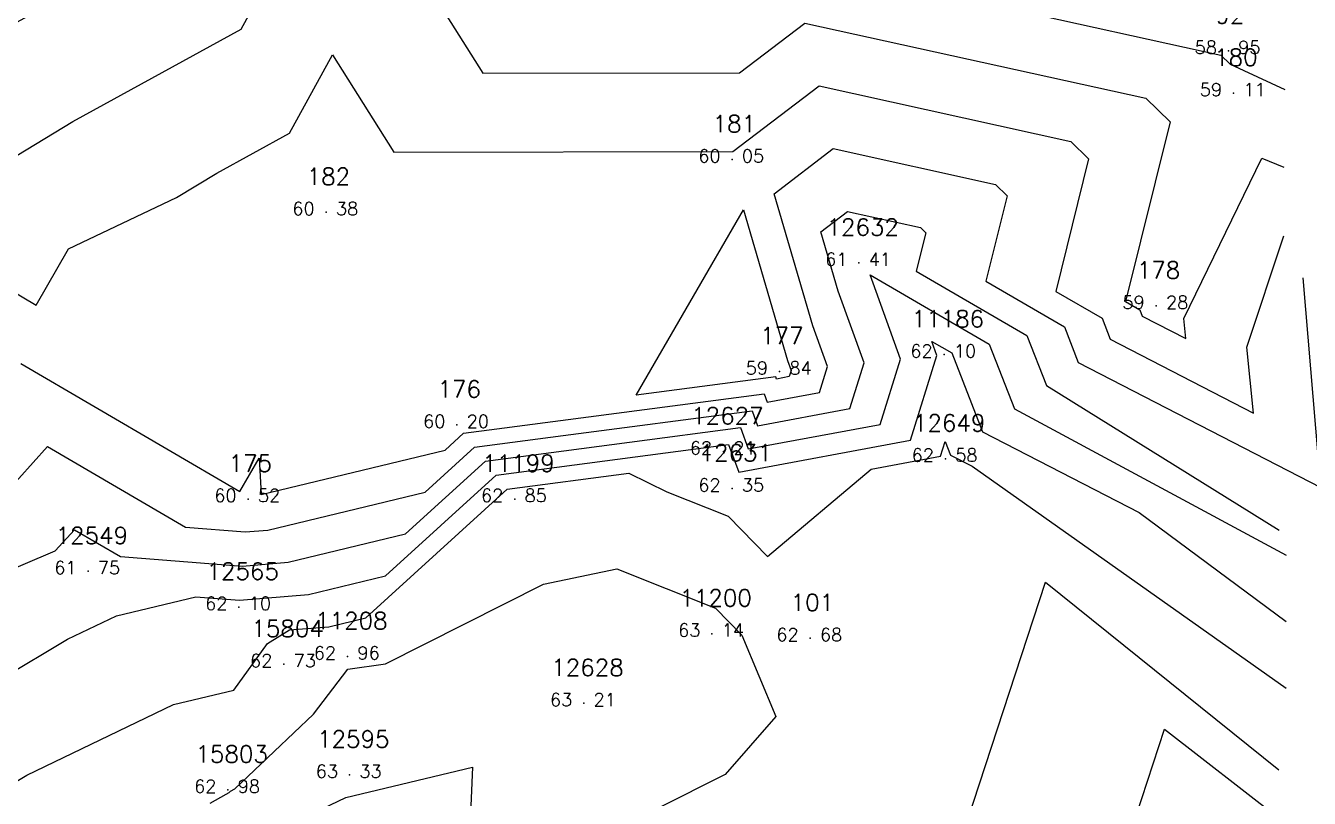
# Model space of a CAD drawing. Header units: millimetres. Extents: x 1412565 to 1412813, y 4931476 to 4931699.
# Drawn here: x 1412687.69 to 1412707.42, y 4931560.96 to 4931572.84 of the extents above; entities that cross this region are included whole.
import ezdxf
from ezdxf.enums import TextEntityAlignment as Align

# ---------------------------------------------------------------- set-up
doc = ezdxf.new("R2010")
doc.units = ezdxf.units.MM
for name, color, linetype in [('CIVIL', 50, 'Continuous'), ('CIVIL-DRAW', 80, 'Continuous'), ('CIVIL-NONAME', 130, 'Continuous'), ('CIVIL-TEXT', 240, 'Continuous'), ('CIVIL-Z', 50, 'Continuous'), ('Tcontours0', 7, 'Continuous'), ('Tcontours1', 7, 'Continuous'), ('Tcontours2', 7, 'Continuous')]:
    doc.layers.add(name, color=color, linetype=linetype)
doc.styles.add('CIVILCADMAIN', font='TXT.SHX')
doc.styles.get("Standard").update_dxf_attribs({"font": 'arial.ttf'})

# ---------------------------------------------------------------- blocks, each defined once
blk = doc.blocks.new('CIVIL-ZZ')
at = {"layer": 'CIVIL-DRAW'}
blk.add_point((0, 0), dxfattribs=at)
at = {"layer": 'CIVIL-NONAME'}
blk.add_attdef('NAME', text='', height=1.8, dxfattribs=at).set_placement((0, 2.1), align=Align.CENTER)
at = {"layer": 'CIVIL-TEXT', "flags": 8}
blk.add_attdef('TEXT', text='', height=2, dxfattribs=at).set_placement((0.2, -3.3), align=Align.CENTER)
at = {"layer": 'CIVIL-Z'}
blk.add_attdef('Z1', text='', height=1.6, dxfattribs=at).set_placement((-0.75, -0.225), align=Align.RIGHT)
blk.add_attdef('Z2', (0.75, -0.225), '', height=1.6, dxfattribs=at)

msp = doc.modelspace()

# ---------------------------------------------------------------- linework, layer by layer
at = {"layer": 'Tcontours0', "elevation": 60}
for points in [[(1412687.199, 4931568.923), (1412687.852, 4931568.542), (1412688.35, 4931569.408), (1412690.007, 4931570.197), (1412690.629, 4931570.571), (1412691.746, 4931571.185), (1412692.405, 4931572.391), (1412693.35, 4931570.892), (1412698.56, 4931570.901), (1412699.886, 4931571.912), (1412703.756, 4931571.059), (1412704.031, 4931570.79), (1412703.525, 4931568.753), (1412704.238, 4931568.339), (1412704.363, 4931568.017), (1412706.563, 4931566.882), (1412706.463, 4931567.896), (1412707.03, 4931569.606)], [(1412697.076, 4931567.156), (1412698.724, 4931570.004), (1412699.404, 4931567.69), (1412699.459, 4931567.538), (1412699.429, 4931567.442), (1412699.233, 4931567.405), (1412699.222, 4931567.437), (1412697.076, 4931567.156)]]:
    msp.add_lwpolyline(points, dxfattribs=at)
at = {"layer": 'Tcontours1'}
for points, elevation in [([(1412668.794, 4931573.965), (1412669.546, 4931573.412), (1412670.309, 4931572.446), (1412670.826, 4931572.047), (1412672.649, 4931572.013), (1412673.017, 4931572.677), (1412672.662, 4931573.631), (1412675.158, 4931574.481), (1412678.69, 4931573.419), (1412682.429, 4931571.319), (1412683.858, 4931570.847), (1412684.936, 4931571.389), (1412686.206, 4931572.153), (1412690.262, 4931574.383), (1412692.655, 4931578.762), (1412696.088, 4931573.318), (1412698.769, 4931573.323), (1412699.451, 4931573.843), (1412706.065, 4931572.384), (1412706.205, 4931572.247), (1412707.048, 4931571.855)], 59), ([(1412687.139, 4931565.386), (1412688.028, 4931566.367), (1412690.15, 4931565.127), (1412691.067, 4931565.056), (1412691.411, 4931565.084), (1412693.833, 4931565.668), (1412694.589, 4931566.356), (1412695.952, 4931566.537), (1412698.859, 4931566.918), (1412698.943, 4931566.688), (1412700.36, 4931566.953), (1412700.579, 4931567.653), (1412700.181, 4931568.754), (1412699.912, 4931569.669), (1412700.322, 4931569.982), (1412701.447, 4931569.733), (1412701.527, 4931569.655), (1412701.38, 4931569.063), (1412703.082, 4931568.073), (1412703.381, 4931567.305), (1412706.962, 4931565.08)], 61), ([(1412684.289, 4931560.988), (1412688.336, 4931563.404), (1412689.087, 4931563.767), (1412690.307, 4931564.057), (1412690.979, 4931564.005), (1412692.038, 4931564.092), (1412693.224, 4931564.378), (1412694.925, 4931565.926), (1412697.992, 4931566.333), (1412698.496, 4931566.399), (1412698.652, 4931565.971), (1412701.29, 4931566.464), (1412701.698, 4931567.768), (1412701.62, 4931567.984), (1412701.926, 4931567.807), (1412702.399, 4931566.593), (1412704.805, 4931565.351), (1412707.069, 4931563.675)], 62), ([(1412690.529, 4931560.887), (1412690.771, 4931561.024), (1412690.818, 4931561.051), (1412690.839, 4931561.071), (1412690.907, 4931561.103), (1412692.114, 4931562.255), (1412692.643, 4931562.943), (1412693.221, 4931563.025), (1412695.652, 4931564.252), (1412696.777, 4931564.489), (1412698.295, 4931563.885), (1412698.7, 4931563.469), (1412699.22, 4931562.219), (1412698.446, 4931561.327), (1412697.413, 4931560.806)], 63), ([(1412701.986, 4931560.054), (1412703.366, 4931564.283), (1412706.956, 4931561.395)], 63)]:
    msp.add_lwpolyline(points, dxfattribs=dict(at, elevation=elevation))
at = {"layer": 'Tcontours2'}
for points, elevation in [([(1412686.976, 4931570.495), (1412688.418, 4931571.362), (1412691.004, 4931572.784), (1412692.53, 4931575.576), (1412694.719, 4931572.105), (1412698.665, 4931572.112), (1412699.669, 4931572.878), (1412704.91, 4931571.721), (1412705.283, 4931571.357), (1412704.598, 4931568.598), (1412704.816, 4931568.471), (1412704.854, 4931568.373), (1412705.526, 4931568.026), (1412705.496, 4931568.336), (1412706.694, 4931570.799), (1412707.03, 4931570.66)], 59.5), ([(1412687.614, 4931567.645), (1412690.985, 4931565.675), (1412691.281, 4931566.19), (1412691.311, 4931565.631), (1412694.137, 4931566.313), (1412694.421, 4931566.571), (1412694.932, 4931566.639), (1412699.041, 4931567.177), (1412699.088, 4931567.047), (1412699.894, 4931567.197), (1412700.019, 4931567.596), (1412699.793, 4931568.222), (1412699.195, 4931570.254), (1412700.104, 4931570.947), (1412702.601, 4931570.396), (1412702.779, 4931570.223), (1412702.452, 4931568.908), (1412703.66, 4931568.206), (1412703.872, 4931567.661), (1412707.6, 4931565.737), (1412707.33, 4931568.96)], 60.5), ([(1412686.733, 4931564.164), (1412688.146, 4931564.762), (1412688.443, 4931565.089), (1412689.15, 4931564.676), (1412691.023, 4931564.53), (1412691.725, 4931564.588), (1412693.529, 4931565.023), (1412694.757, 4931566.141), (1412696.972, 4931566.435), (1412698.678, 4931566.658), (1412698.797, 4931566.33), (1412700.825, 4931566.708), (1412701.138, 4931567.711), (1412700.671, 4931569.006), (1412702.504, 4931567.94), (1412702.89, 4931566.949), (1412707.069, 4931564.696)], 61.5), ([(1412685.242, 4931559.84), (1412687.709, 4931561.313), (1412689.961, 4931562.401), (1412690.893, 4931562.623), (1412691.408, 4931563.341), (1412691.747, 4931563.547), (1412692.352, 4931563.596), (1412692.92, 4931563.733), (1412695.092, 4931565.711), (1412696.965, 4931565.959), (1412697.548, 4931565.672), (1412698.491, 4931565.297), (1412699.095, 4931564.675), (1412700.689, 4931566.02), (1412701.756, 4931566.219), (1412701.827, 4931566.447), (1412701.909, 4931566.237), (1412702.24, 4931566.066), (1412707.069, 4931562.654)], 62.5), ([(1412686.456, 4931557.525), (1412687.879, 4931557.844), (1412688.513, 4931558.513), (1412690.043, 4931559.377), (1412691.272, 4931560.074), (1412691.81, 4931560.588), (1412692.611, 4931560.97), (1412694.557, 4931561.437), (1412694.468, 4931559.295), (1412699.54, 4931555.551), (1412700.073, 4931555.569), (1412700.377, 4931555.508), (1412700.719, 4931555.606), (1412701.522, 4931555.951), (1412702.005, 4931556.318), (1412702.223, 4931556.569), (1412702.024, 4931559.241), (1412704.405, 4931559.127), (1412704.498, 4931559.889), (1412705.195, 4931562.024), (1412706.967, 4931560.65)], 63.5)]:
    msp.add_lwpolyline(points, dxfattribs=dict(at, elevation=elevation))

# ---------------------------------------------------------------- block references
at = {"layer": 'CIVIL'}
ref = msp.add_blockref('CIVIL-ZZ', (1412706.18, 4931572.45, 58.95), dxfattribs=dict(at, xscale=0.2, yscale=0.2))
ref.add_attrib('Z2', '95', (1412706.33, 4931572.405), dxfattribs={"layer": 'CIVIL-Z', "height": 0.2, "style": 'CIVILCADMAIN'})
ref.add_attrib('Z1', '58', (1412705.66, 4931572.405), dxfattribs={"layer": 'CIVIL-Z', "height": 0.2, "style": 'CIVILCADMAIN'})
ref.add_attrib('NAME', '92', (1412705.98, 4931572.87), dxfattribs={"layer": 'CIVIL-NONAME', "height": 0.26, "style": 'CIVILCADMAIN'})
ref = msp.add_blockref('CIVIL-ZZ', (1412706.26, 4931571.8, 59.11), dxfattribs=dict(at, xscale=0.2, yscale=0.2))
ref.add_attrib('Z2', '11', (1412706.41, 4931571.755), dxfattribs={"layer": 'CIVIL-Z', "height": 0.2, "style": 'CIVILCADMAIN'})
ref.add_attrib('Z1', '59', (1412705.74, 4931571.755), dxfattribs={"layer": 'CIVIL-Z', "height": 0.2, "style": 'CIVILCADMAIN'})
ref.add_attrib('NAME', '180', (1412705.96, 4931572.22), dxfattribs={"layer": 'CIVIL-NONAME', "height": 0.26, "style": 'CIVILCADMAIN'})
ref = msp.add_blockref('CIVIL-ZZ', (1412698.55, 4931570.78, 60.05), dxfattribs=dict(at, xscale=0.2, yscale=0.2))
ref.add_attrib('Z2', '05', (1412698.7, 4931570.735), dxfattribs={"layer": 'CIVIL-Z', "height": 0.2, "style": 'CIVILCADMAIN'})
ref.add_attrib('Z1', '60', (1412698.03, 4931570.735), dxfattribs={"layer": 'CIVIL-Z', "height": 0.2, "style": 'CIVILCADMAIN'})
ref.add_attrib('NAME', '181', (1412698.25, 4931571.2), dxfattribs={"layer": 'CIVIL-NONAME', "height": 0.26, "style": 'CIVILCADMAIN'})
ref = msp.add_blockref('CIVIL-ZZ', (1412692.31, 4931569.97, 60.38), dxfattribs=dict(at, xscale=0.2, yscale=0.2))
ref.add_attrib('Z2', '38', (1412692.46, 4931569.925), dxfattribs={"layer": 'CIVIL-Z', "height": 0.2, "style": 'CIVILCADMAIN'})
ref.add_attrib('Z1', '60', (1412691.79, 4931569.925), dxfattribs={"layer": 'CIVIL-Z', "height": 0.2, "style": 'CIVILCADMAIN'})
ref.add_attrib('NAME', '182', (1412692.01, 4931570.39), dxfattribs={"layer": 'CIVIL-NONAME', "height": 0.26, "style": 'CIVILCADMAIN'})
ref = msp.add_blockref('CIVIL-ZZ', (1412700.5, 4931569.19, 61.41), dxfattribs=dict(at, xscale=0.2, yscale=0.2))
ref.add_attrib('Z2', '41', (1412700.65, 4931569.145), dxfattribs={"layer": 'CIVIL-Z', "height": 0.2, "style": 'CIVILCADMAIN'})
ref.add_attrib('Z1', '61', (1412699.98, 4931569.145), dxfattribs={"layer": 'CIVIL-Z', "height": 0.2, "style": 'CIVILCADMAIN'})
ref.add_attrib('NAME', '12632', (1412700, 4931569.61), dxfattribs={"layer": 'CIVIL-NONAME', "height": 0.26, "style": 'CIVILCADMAIN'})
ref = msp.add_blockref('CIVIL-ZZ', (1412705.07, 4931568.53, 59.28), dxfattribs=dict(at, xscale=0.2, yscale=0.2))
ref.add_attrib('Z2', '28', (1412705.22, 4931568.485), dxfattribs={"layer": 'CIVIL-Z', "height": 0.2, "style": 'CIVILCADMAIN'})
ref.add_attrib('Z1', '59', (1412704.55, 4931568.485), dxfattribs={"layer": 'CIVIL-Z', "height": 0.2, "style": 'CIVILCADMAIN'})
ref.add_attrib('NAME', '178', (1412704.77, 4931568.95), dxfattribs={"layer": 'CIVIL-NONAME', "height": 0.26, "style": 'CIVILCADMAIN'})
ref = msp.add_blockref('CIVIL-ZZ', (1412701.81, 4931567.78, 62.1), dxfattribs=dict(at, xscale=0.2, yscale=0.2))
ref.add_attrib('Z2', '10', (1412701.96, 4931567.735), dxfattribs={"layer": 'CIVIL-Z', "height": 0.2, "style": 'CIVILCADMAIN'})
ref.add_attrib('Z1', '62', (1412701.29, 4931567.735), dxfattribs={"layer": 'CIVIL-Z', "height": 0.2, "style": 'CIVILCADMAIN'})
ref.add_attrib('NAME', '11186', (1412701.31, 4931568.2), dxfattribs={"layer": 'CIVIL-NONAME', "height": 0.26, "style": 'CIVILCADMAIN'})
ref = msp.add_blockref('CIVIL-ZZ', (1412699.28, 4931567.52, 59.84), dxfattribs=dict(at, xscale=0.2, yscale=0.2))
ref.add_attrib('Z2', '84', (1412699.43, 4931567.475), dxfattribs={"layer": 'CIVIL-Z', "height": 0.2, "style": 'CIVILCADMAIN'})
ref.add_attrib('Z1', '59', (1412698.76, 4931567.475), dxfattribs={"layer": 'CIVIL-Z', "height": 0.2, "style": 'CIVILCADMAIN'})
ref.add_attrib('NAME', '177', (1412698.98, 4931567.94), dxfattribs={"layer": 'CIVIL-NONAME', "height": 0.26, "style": 'CIVILCADMAIN'})
ref = msp.add_blockref('CIVIL-ZZ', (1412694.32, 4931566.7, 60.2), dxfattribs=dict(at, xscale=0.2, yscale=0.2))
ref.add_attrib('Z2', '20', (1412694.47, 4931566.655), dxfattribs={"layer": 'CIVIL-Z', "height": 0.2, "style": 'CIVILCADMAIN'})
ref.add_attrib('Z1', '60', (1412693.8, 4931566.655), dxfattribs={"layer": 'CIVIL-Z', "height": 0.2, "style": 'CIVILCADMAIN'})
ref.add_attrib('NAME', '176', (1412694.02, 4931567.12), dxfattribs={"layer": 'CIVIL-NONAME', "height": 0.26, "style": 'CIVILCADMAIN'})
ref = msp.add_blockref('CIVIL-ZZ', (1412698.42, 4931566.29, 62.21), dxfattribs=dict(at, xscale=0.2, yscale=0.2))
ref.add_attrib('Z2', '21', (1412698.57, 4931566.245), dxfattribs={"layer": 'CIVIL-Z', "height": 0.2, "style": 'CIVILCADMAIN'})
ref.add_attrib('Z1', '62', (1412697.9, 4931566.245), dxfattribs={"layer": 'CIVIL-Z', "height": 0.2, "style": 'CIVILCADMAIN'})
ref.add_attrib('NAME', '12627', (1412697.92, 4931566.71), dxfattribs={"layer": 'CIVIL-NONAME', "height": 0.26, "style": 'CIVILCADMAIN'})
ref = msp.add_blockref('CIVIL-ZZ', (1412701.83, 4931566.18, 62.58), dxfattribs=dict(at, xscale=0.2, yscale=0.2))
ref.add_attrib('Z2', '58', (1412701.98, 4931566.135), dxfattribs={"layer": 'CIVIL-Z', "height": 0.2, "style": 'CIVILCADMAIN'})
ref.add_attrib('Z1', '62', (1412701.31, 4931566.135), dxfattribs={"layer": 'CIVIL-Z', "height": 0.2, "style": 'CIVILCADMAIN'})
ref.add_attrib('NAME', '12649', (1412701.33, 4931566.6), dxfattribs={"layer": 'CIVIL-NONAME', "height": 0.26, "style": 'CIVILCADMAIN'})
ref = msp.add_blockref('CIVIL-ZZ', (1412691.11, 4931565.56, 60.52), dxfattribs=dict(at, xscale=0.2, yscale=0.2))
ref.add_attrib('Z2', '52', (1412691.26, 4931565.515), dxfattribs={"layer": 'CIVIL-Z', "height": 0.2, "style": 'CIVILCADMAIN'})
ref.add_attrib('Z1', '60', (1412690.59, 4931565.515), dxfattribs={"layer": 'CIVIL-Z', "height": 0.2, "style": 'CIVILCADMAIN'})
ref.add_attrib('NAME', '175', (1412690.81, 4931565.98), dxfattribs={"layer": 'CIVIL-NONAME', "height": 0.26, "style": 'CIVILCADMAIN'})
ref = msp.add_blockref('CIVIL-ZZ', (1412695.21, 4931565.56, 62.85), dxfattribs=dict(at, xscale=0.2, yscale=0.2))
ref.add_attrib('Z2', '85', (1412695.36, 4931565.515), dxfattribs={"layer": 'CIVIL-Z', "height": 0.2, "style": 'CIVILCADMAIN'})
ref.add_attrib('Z1', '62', (1412694.69, 4931565.515), dxfattribs={"layer": 'CIVIL-Z', "height": 0.2, "style": 'CIVILCADMAIN'})
ref.add_attrib('NAME', '11199', (1412694.71, 4931565.98), dxfattribs={"layer": 'CIVIL-NONAME', "height": 0.26, "style": 'CIVILCADMAIN'})
ref = msp.add_blockref('CIVIL-ZZ', (1412698.55, 4931565.72, 62.35), dxfattribs=dict(at, xscale=0.2, yscale=0.2))
ref.add_attrib('Z2', '35', (1412698.7, 4931565.675), dxfattribs={"layer": 'CIVIL-Z', "height": 0.2, "style": 'CIVILCADMAIN'})
ref.add_attrib('Z1', '62', (1412698.03, 4931565.675), dxfattribs={"layer": 'CIVIL-Z', "height": 0.2, "style": 'CIVILCADMAIN'})
ref.add_attrib('NAME', '12631', (1412698.05, 4931566.14), dxfattribs={"layer": 'CIVIL-NONAME', "height": 0.26, "style": 'CIVILCADMAIN'})
ref = msp.add_blockref('CIVIL-ZZ', (1412688.65, 4931564.45, 61.75), dxfattribs=dict(at, xscale=0.2, yscale=0.2))
ref.add_attrib('Z2', '75', (1412688.8, 4931564.405), dxfattribs={"layer": 'CIVIL-Z', "height": 0.2, "style": 'CIVILCADMAIN'})
ref.add_attrib('Z1', '61', (1412688.13, 4931564.405), dxfattribs={"layer": 'CIVIL-Z', "height": 0.2, "style": 'CIVILCADMAIN'})
ref.add_attrib('NAME', '12549', (1412688.15, 4931564.87), dxfattribs={"layer": 'CIVIL-NONAME', "height": 0.26, "style": 'CIVILCADMAIN'})
ref = msp.add_blockref('CIVIL-ZZ', (1412690.97, 4931563.9, 62.1), dxfattribs=dict(at, xscale=0.2, yscale=0.2))
ref.add_attrib('Z2', '10', (1412691.12, 4931563.855), dxfattribs={"layer": 'CIVIL-Z', "height": 0.2, "style": 'CIVILCADMAIN'})
ref.add_attrib('Z1', '62', (1412690.45, 4931563.855), dxfattribs={"layer": 'CIVIL-Z', "height": 0.2, "style": 'CIVILCADMAIN'})
ref.add_attrib('NAME', '12565', (1412690.47, 4931564.32), dxfattribs={"layer": 'CIVIL-NONAME', "height": 0.26, "style": 'CIVILCADMAIN'})
ref = msp.add_blockref('CIVIL-ZZ', (1412698.24, 4931563.49, 63.14), dxfattribs=dict(at, xscale=0.2, yscale=0.2))
ref.add_attrib('Z2', '14', (1412698.39, 4931563.445), dxfattribs={"layer": 'CIVIL-Z', "height": 0.2, "style": 'CIVILCADMAIN'})
ref.add_attrib('Z1', '63', (1412697.72, 4931563.445), dxfattribs={"layer": 'CIVIL-Z', "height": 0.2, "style": 'CIVILCADMAIN'})
ref.add_attrib('NAME', '11200', (1412697.74, 4931563.91), dxfattribs={"layer": 'CIVIL-NONAME', "height": 0.26, "style": 'CIVILCADMAIN'})
ref = msp.add_blockref('CIVIL-ZZ', (1412699.75, 4931563.42, 62.68), dxfattribs=dict(at, xscale=0.2, yscale=0.2))
ref.add_attrib('Z2', '68', (1412699.9, 4931563.375), dxfattribs={"layer": 'CIVIL-Z', "height": 0.2, "style": 'CIVILCADMAIN'})
ref.add_attrib('Z1', '62', (1412699.23, 4931563.375), dxfattribs={"layer": 'CIVIL-Z', "height": 0.2, "style": 'CIVILCADMAIN'})
ref.add_attrib('NAME', '101', (1412699.45, 4931563.84), dxfattribs={"layer": 'CIVIL-NONAME', "height": 0.26, "style": 'CIVILCADMAIN'})
ref = msp.add_blockref('CIVIL-ZZ', (1412691.66, 4931563.02, 62.73), dxfattribs=dict(at, xscale=0.2, yscale=0.2))
ref.add_attrib('Z2', '73', (1412691.81, 4931562.975), dxfattribs={"layer": 'CIVIL-Z', "height": 0.2, "style": 'CIVILCADMAIN'})
ref.add_attrib('Z1', '62', (1412691.14, 4931562.975), dxfattribs={"layer": 'CIVIL-Z', "height": 0.2, "style": 'CIVILCADMAIN'})
ref.add_attrib('NAME', '15804', (1412691.16, 4931563.44), dxfattribs={"layer": 'CIVIL-NONAME', "height": 0.26, "style": 'CIVILCADMAIN'})
ref = msp.add_blockref('CIVIL-ZZ', (1412692.64, 4931563.14, 62.96), dxfattribs=dict(at, xscale=0.2, yscale=0.2))
ref.add_attrib('Z2', '96', (1412692.79, 4931563.095), dxfattribs={"layer": 'CIVIL-Z', "height": 0.2, "style": 'CIVILCADMAIN'})
ref.add_attrib('Z1', '62', (1412692.12, 4931563.095), dxfattribs={"layer": 'CIVIL-Z', "height": 0.2, "style": 'CIVILCADMAIN'})
ref.add_attrib('NAME', '11208', (1412692.14, 4931563.56), dxfattribs={"layer": 'CIVIL-NONAME', "height": 0.26, "style": 'CIVILCADMAIN'})
ref = msp.add_blockref('CIVIL-ZZ', (1412696.27, 4931562.42, 63.21), dxfattribs=dict(at, xscale=0.2, yscale=0.2))
ref.add_attrib('Z2', '21', (1412696.42, 4931562.375), dxfattribs={"layer": 'CIVIL-Z', "height": 0.2, "style": 'CIVILCADMAIN'})
ref.add_attrib('Z1', '63', (1412695.75, 4931562.375), dxfattribs={"layer": 'CIVIL-Z', "height": 0.2, "style": 'CIVILCADMAIN'})
ref.add_attrib('NAME', '12628', (1412695.77, 4931562.84), dxfattribs={"layer": 'CIVIL-NONAME', "height": 0.26, "style": 'CIVILCADMAIN'})
ref = msp.add_blockref('CIVIL-ZZ', (1412692.67, 4931561.32, 63.33), dxfattribs=dict(at, xscale=0.2, yscale=0.2))
ref.add_attrib('Z2', '33', (1412692.82, 4931561.275), dxfattribs={"layer": 'CIVIL-Z', "height": 0.2, "style": 'CIVILCADMAIN'})
ref.add_attrib('Z1', '63', (1412692.15, 4931561.275), dxfattribs={"layer": 'CIVIL-Z', "height": 0.2, "style": 'CIVILCADMAIN'})
ref.add_attrib('NAME', '12595', (1412692.17, 4931561.74), dxfattribs={"layer": 'CIVIL-NONAME', "height": 0.26, "style": 'CIVILCADMAIN'})
ref = msp.add_blockref('CIVIL-ZZ', (1412690.8, 4931561.09, 62.98), dxfattribs=dict(at, xscale=0.2, yscale=0.2))
ref.add_attrib('Z2', '98', (1412690.95, 4931561.045), dxfattribs={"layer": 'CIVIL-Z', "height": 0.2, "style": 'CIVILCADMAIN'})
ref.add_attrib('Z1', '62', (1412690.28, 4931561.045), dxfattribs={"layer": 'CIVIL-Z', "height": 0.2, "style": 'CIVILCADMAIN'})
ref.add_attrib('NAME', '15803', (1412690.3, 4931561.51), dxfattribs={"layer": 'CIVIL-NONAME', "height": 0.26, "style": 'CIVILCADMAIN'})

doc.saveas('drawing.dxf')
